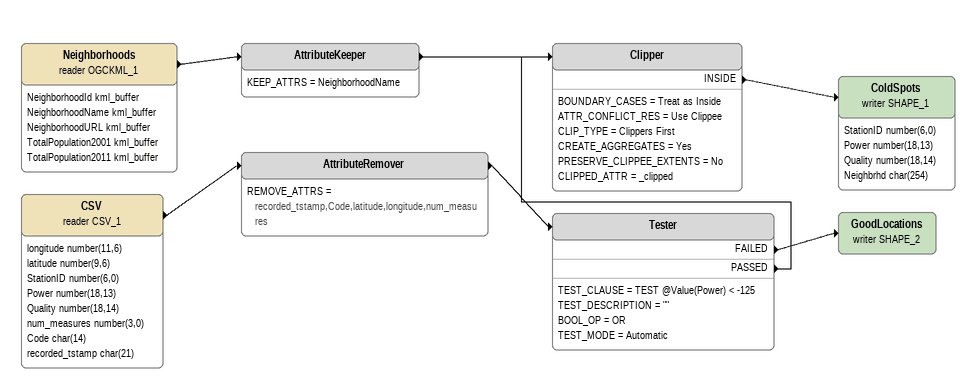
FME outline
Neighborhoods (reader OGCKML_1)
    attributes: NeighborhoodId kml_buffer, NeighborhoodName kml_buffer, NeighborhoodURL kml_buffer, TotalPopulation2001 kml_buffer, TotalPopulation2011 kml_buffer
    -> AttributeKeeper
AttributeKeeper
    KEEP_ATTRS = NeighborhoodName
    -> Clipper
CSV (reader CSV_1)
    attributes: longitude number(11,6), latitude number(9,6), StationID number(6,0), Power number(18,13), Quality number(18,14), num_measures number(3,0), Code char(14), recorded_tstamp char(21)
    -> AttributeRemover
AttributeRemover
    REMOVE_ATTRS = recorded_tstamp,Code,latitude,longitude,num_measures
    -> Tester
Tester
    TEST_CLAUSE = TEST @Value(Power) < -125
    TEST_DESCRIPTION = ""
    BOOL_OP = OR
    TEST_MODE = Automatic
    FAILED -> GoodLocations (writer SHAPE_2)
    PASSED -> Clipper
Clipper
    BOUNDARY_CASES = Treat as Inside
    ATTR_CONFLICT_RES = Use Clippee
    CLIP_TYPE = Clippers First
    CREATE_AGGREGATES = Yes
    PRESERVE_CLIPPEE_EXTENTS = No
    CLIPPED_ATTR = _clipped
    INSIDE -> ColdSpots (writer SHAPE_1)
ColdSpots (writer SHAPE_1)
    attributes: StationID number(6,0), Power number(18,13), Quality number(18,14), Neighbrhd char(254)
GoodLocations (writer SHAPE_2)
